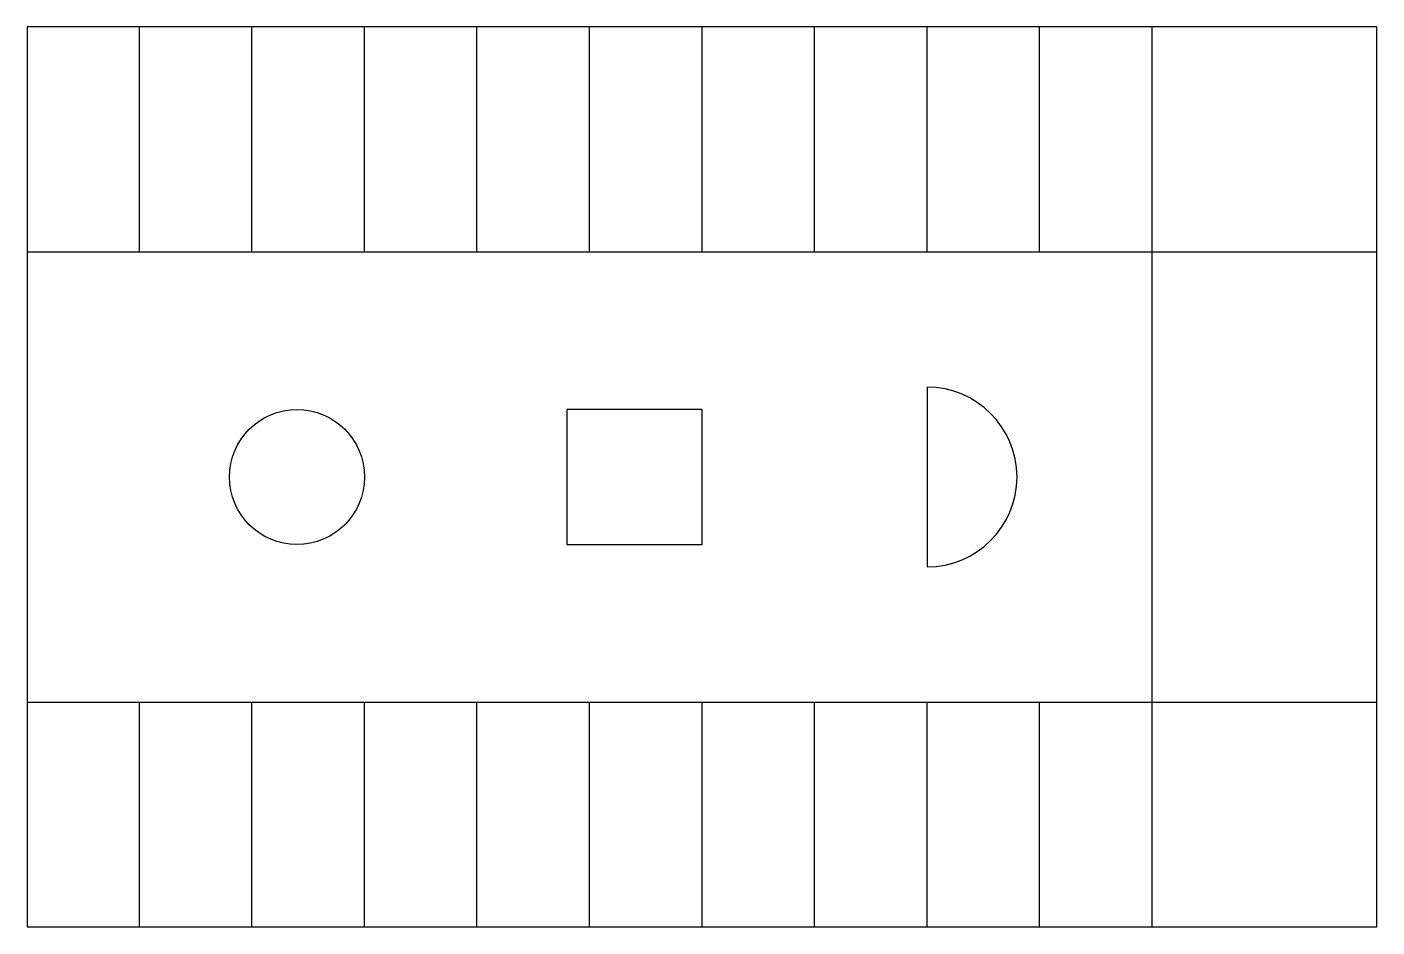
# Model space of a CAD drawing. Header units: feet. Extents: x 0 to 98.4, y 0 to 65.6.
import ezdxf

# ---------------------------------------------------------------- set-up
doc = ezdxf.new("R2010")
doc.units = ezdxf.units.FT
for name, color, linetype in [('ISLANDS', 7, 'Continuous'), ('LOT', 7, 'Continuous'), ('STALLS', 7, 'Continuous')]:
    doc.layers.add(name, color=color, linetype=linetype)

msp = doc.modelspace()

# ---------------------------------------------------------------- linework, layer by layer
at = {"layer": 'ISLANDS'}
msp.add_lwpolyline([(65.617, 26.247, 1), (65.617, 39.37)], format="xyb", close=True, dxfattribs=at)
msp.add_lwpolyline([(39.37, 27.887), (49.213, 27.887), (49.213, 37.73), (39.37, 37.73)], close=True, dxfattribs=at)
msp.add_circle((19.685, 32.808), 4.921, dxfattribs=at)
at = {"layer": 'LOT'}
msp.add_lwpolyline([(0, 0), (98.425, 0), (98.425, 65.617), (0, 65.617)], close=True, dxfattribs=at)
at = {"layer": 'STALLS'}
for p, q in [((8.202, 49.213), (8.202, 65.617)), ((16.404, 49.213), (16.404, 65.617)), ((24.606, 49.213), (24.606, 65.617)), ((32.808, 49.213), (32.808, 65.617)), ((41.01, 49.213), (41.01, 65.617)), ((49.213, 49.213), (49.213, 65.617)), ((57.415, 49.213), (57.415, 65.617)), ((65.617, 49.213), (65.617, 65.617)), ((73.819, 49.213), (73.819, 65.617)), ((82.021, 0), (82.021, 65.617)), ((0, 49.213), (98.425, 49.213)), ((0, 16.404), (98.425, 16.404)), ((8.202, 0), (8.202, 16.404)), ((16.404, 0), (16.404, 16.404)), ((24.606, 0), (24.606, 16.404)), ((32.808, 0), (32.808, 16.404)), ((41.01, 0), (41.01, 16.404)), ((49.213, 0), (49.213, 16.404)), ((57.415, 0), (57.415, 16.404)), ((65.617, 0), (65.617, 16.404)), ((73.819, 0), (73.819, 16.404))]:
    msp.add_line(p, q, dxfattribs=at)

doc.saveas('drawing.dxf')
